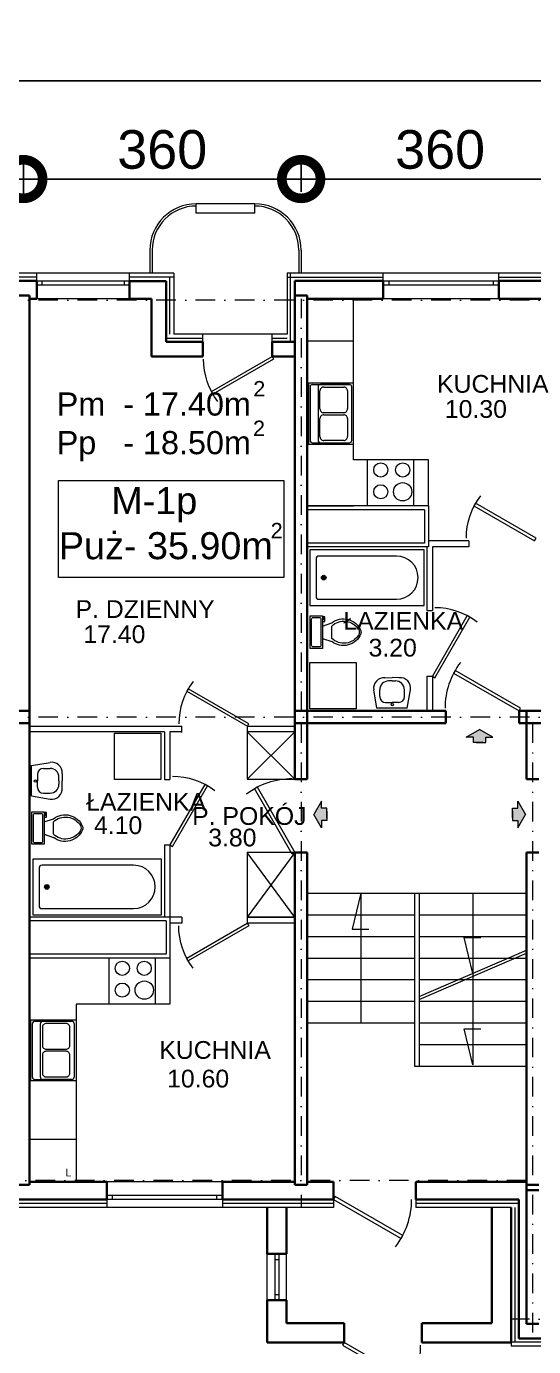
# Model space of a CAD drawing. Header units: millimetres. Extents: x 2834 to 13053, y -2252 to 4789.
# Drawn here: x 5940 to 6597, y -1078 to 632 of the extents above; entities that cross this region are included whole.
import ezdxf

# ---------------------------------------------------------------- set-up
doc = ezdxf.new("R2010")
doc.units = ezdxf.units.MM
doc.header["$MEASUREMENT"] = 0
doc.header["$PDMODE"] = 2
doc.linetypes.add('DASHDOTX2', pattern=[50.8, 25.4, -12.7, 0, -12.7])
doc.layers.get('0').update_dxf_attribs({"lineweight": 5})
for name, color, linetype, lineweight in [('Ocieplenie', 6, 'Continuous', 5), ('Okna c.', 7, 'Continuous', 5), ('OPIS', 7, 'Continuous', 5), ('Osie', 1, 'DASHDOTX2', 5), ('Piony', 1, 'Continuous', 20), ('Scianki', 34, 'Continuous', 20), ('Urządzenia', 160, 'Continuous', 5), ('Wymiary', 102, 'Continuous', 5), ('Ściany k.', 7, 'Continuous', 35)]:
    doc.layers.add(name, color=color, linetype=linetype, lineweight=lineweight)
doc.layers.add('Opis1', color=7, linetype='Continuous')
doc.styles.get("Standard").update_dxf_attribs({"font": 'ARIAL.TTF'})
doc.linetypes.add('BATTING', pattern='A,0.00254,-2.54,[134,ltypeshp.shx,S=2.54,R=0,X=-2.54,Y=0],-5.08,[134,ltypeshp.shx,S=2.54,R=180,X=2.54,Y=0],-2.54', length=10.16254)
doc.dimstyles.new('ISO-25', dxfattribs={"dimscale": 20, "dimtxt": 2.5, "dimasz": 5, "dimexe": 1.25, "dimexo": 0.625, "dimtad": 1, "dimtxsty": 'Standard', "dimblk": 'DOTSMALL', "dimcen": 2.5, "dimadec": 0, "dimazin": 0, "dimtfac": 1, "dimtmove": 0, "dimatfit": 3, "dimfxl": 0, "dimarcsym": 0})

# ---------------------------------------------------------------- blocks, each defined once
blk = doc.blocks.new('_DotSmall')
at = {"color": 0, "const_width": 0.5}
blk.add_lwpolyline([(-0.0625, 0, 1), (0.0625, 0, 1)], format="xyb", close=True, dxfattribs=at)
blk = doc.blocks.new('*D81')
at = {"layer": 'Defpoints', "color": 0}
for p in [(7457.2, 561.6), (3035.2, 514.8), (7457.2, 514.8)]:
    blk.add_point(p, dxfattribs=at)
at = {"layer": 'Wymiary', "color": 0, "lineweight": -2}
for p, q in [((3035.2, 527.3), (3035.2, 586.6)), ((7457.2, 527.3), (7457.2, 586.6)), ((3035.2, 561.6), (7457.2, 561.6))]:
    blk.add_line(p, q, dxfattribs=at)
at = {"layer": 'Wymiary', "color": 0, "lineweight": -2, "xscale": 100, "yscale": 100, "zscale": 100, "rotation": 180}
blk.add_blockref('_DotSmall', (3035.2, 561.6), dxfattribs=at)
at = {"layer": 'Wymiary', "color": 0, "lineweight": -2, "xscale": 100, "yscale": 100, "zscale": 100}
blk.add_blockref('_DotSmall', (7457.2, 561.6), dxfattribs=at)
at = {"layer": 'Wymiary', "color": 0, "insert": (5246.2, 599.2), "char_height": 50, "attachment_point": 5}
blk.add_mtext('4422', dxfattribs=at)
blk = doc.blocks.new('*D76')
at = {"layer": 'Defpoints', "color": 0}
for p in [(6296.2, 434.3), (5936.2, 402), (6296.2, 405.4)]:
    blk.add_point(p, dxfattribs=at)
at = {"layer": 'Wymiary', "color": 0, "lineweight": -2}
for p, q in [((5936.2, 414.5), (5936.2, 459.3)), ((6296.2, 417.9), (6296.2, 459.3)), ((5936.2, 434.3), (6296.2, 434.3))]:
    blk.add_line(p, q, dxfattribs=at)
at = {"layer": 'Wymiary', "color": 0, "lineweight": -2, "xscale": 100, "yscale": 100, "zscale": 100, "rotation": 180}
blk.add_blockref('_DotSmall', (5936.2, 434.3), dxfattribs=at)
at = {"layer": 'Wymiary', "color": 0, "lineweight": -2, "xscale": 100, "yscale": 100, "zscale": 100}
blk.add_blockref('_DotSmall', (6296.2, 434.3), dxfattribs=at)
at = {"layer": 'Wymiary', "color": 0, "insert": (6116.2, 472.3), "char_height": 50, "attachment_point": 5}
blk.add_mtext('360', dxfattribs=at)
blk = doc.blocks.new('Toilet - top')
for p, q in [((-10, -8.5), (-8, -8.5)), ((-10, -9.5), (-10, -8.5)), ((-8, -8.5), (-8, -8)), ((-7, -8), (-7, -9.5)), ((-4, -8), (-6, -14)), ((4, -8), (6, -14)), ((9.5, -6), (9.5, -2)), ((-7, -9.5), (-10, -9.5)), ((4, -14), (-4, -14))]:
    blk.add_line(p, q)
blk.add_lwpolyline([(10.5, -8), (10.5, 0), (-10.5, 0), (-10.5, -8)], close=True)
for points in [[(-9.5, -2), (-9.5, -6)], [(8.5, -1), (-8.5, -1)], [(-8.5, -7), (8.5, -7)]]:
    blk.add_lwpolyline(points)
for centre, radius, start, end in [((-8.62, -1.88), 0.884, 81.8699, 188.1301), ((-8.62, -6.12), 0.884, 171.8699, 278.1301), ((8.62, -1.88), 0.884, 351.8699, 98.1301), ((8.62, -6.12), 0.884, 261.8699, 8.1301), ((3.52, -21.58), 12.17, 141.46911, 247.97143), ((4.2, -21.82), 11.33, 136.36773, 238.94682), ((-3.52, -21.58), 12.17, 292.02843, 38.53071), ((-4.2, -21.82), 11.33, 301.05301, 43.63209), ((0, -27.88), 4, 245.73182, 294.26817), ((0, -29), 4, 254.86053, 285.13947)]:
    blk.add_arc(centre, radius, start, end)
blk = doc.blocks.new('*D75')
at = {"layer": 'Defpoints', "color": 0}
for p in [(5936.2, 434.3), (5576.2, 403.7), (5936.2, 402)]:
    blk.add_point(p, dxfattribs=at)
at = {"layer": 'Wymiary', "color": 0, "lineweight": -2}
for p, q in [((5576.2, 416.2), (5576.2, 459.3)), ((5936.2, 414.5), (5936.2, 459.3)), ((5576.2, 434.3), (5936.2, 434.3))]:
    blk.add_line(p, q, dxfattribs=at)
at = {"layer": 'Wymiary', "color": 0, "lineweight": -2, "xscale": 100, "yscale": 100, "zscale": 100, "rotation": 180}
blk.add_blockref('_DotSmall', (5576.2, 434.3), dxfattribs=at)
at = {"layer": 'Wymiary', "color": 0, "lineweight": -2, "xscale": 100, "yscale": 100, "zscale": 100}
blk.add_blockref('_DotSmall', (5936.2, 434.3), dxfattribs=at)
at = {"layer": 'Wymiary', "color": 0, "insert": (5756.2, 472.3), "char_height": 50, "attachment_point": 5}
blk.add_mtext('360', dxfattribs=at)
blk = doc.blocks.new('Door - Right Hung 36 in.')
blk.add_lwpolyline([(-0.75, -1.3), (0, 0), (-31.18, 18), (-31.93, 16.7)], close=True)
blk.add_arc((0, 0), 36, 142.68987, 180)
blk = doc.blocks.new('*D77')
at = {"layer": 'Defpoints', "color": 0}
for p in [(6656.2, 434.3), (6296.2, 405.4), (6656.2, 398.5)]:
    blk.add_point(p, dxfattribs=at)
at = {"layer": 'Wymiary', "color": 0, "lineweight": -2}
for p, q in [((6296.2, 417.9), (6296.2, 459.3)), ((6656.2, 411), (6656.2, 459.3)), ((6296.2, 434.3), (6656.2, 434.3))]:
    blk.add_line(p, q, dxfattribs=at)
at = {"layer": 'Wymiary', "color": 0, "lineweight": -2, "xscale": 100, "yscale": 100, "zscale": 100, "rotation": 180}
blk.add_blockref('_DotSmall', (6296.2, 434.3), dxfattribs=at)
at = {"layer": 'Wymiary', "color": 0, "lineweight": -2, "xscale": 100, "yscale": 100, "zscale": 100}
blk.add_blockref('_DotSmall', (6656.2, 434.3), dxfattribs=at)
at = {"layer": 'Wymiary', "color": 0, "insert": (6476.2, 472.3), "char_height": 50, "attachment_point": 5}
blk.add_mtext('360', dxfattribs=at)

msp = doc.modelspace()

# ---------------------------------------------------------------- hatches: boundary and pattern name
at = {"layer": 'Urządzenia'}
for points in [[(6510.036, -288.809), (6519.387, -288.809), (6519.387, -295.676), (6531.777, -295.676), (6535.291, -295.676), (6535.291, -288.809), (6544.641, -288.809), (6527.339, -278.93)], [(6312.805, -388.737), (6322.685, -406.04), (6322.685, -396.689), (6329.551, -396.689), (6329.551, -384.299), (6329.551, -380.785), (6322.685, -380.785), (6322.685, -371.435)], [(6576.999, -371.435), (6576.999, -380.785), (6570.132, -380.785), (6570.132, -393.175), (6570.132, -396.689), (6576.999, -396.689), (6576.999, -406.04), (6586.879, -388.737)]]:
    msp.add_hatch(color=256, dxfattribs=at).paths.add_polyline_path(points)

# ---------------------------------------------------------------- linework, layer by layer
at = {"layer": 'Ocieplenie'}
for p, q in [((5953.875, 312.285), (5918.457, 312.285)), ((5953.875, 301.962), (5953.875, 312.285)), ((6131.166, 312.285), (6073.875, 312.285)), ((6073.875, 301.962), (6073.875, 312.285)), ((6131.166, 312.285), (6131.166, 233.285)), ((6402.458, 312.285), (6278.166, 312.285)), ((6278.166, 312.285), (6278.166, 233.285)), ((6402.458, 302.285), (6402.458, 312.285)), ((6552.458, 302.285), (6552.458, 312.285)), ((6724.167, 312.285), (6552.458, 312.285)), ((6168.583, 233.285), (6131.166, 233.285)), ((6168.583, 223.285), (6168.583, 233.285)), ((6258.583, 223.285), (6258.583, 233.285)), ((6278.166, 233.285), (6258.583, 233.285)), ((6304.166, -864.715), (6304.166, -864.715)), ((6044.227, -887.392), (6044.227, -897.715)), ((6194.227, -887.715), (6194.227, -897.715)), ((6338.195, -887.392), (6338.195, -897.715)), ((6444.99, -887.392), (6444.813, -897.715)), ((6044.227, -897.715), (5841.164, -897.715)), ((6338.195, -897.715), (6194.227, -897.715)), ((6568.166, -897.715), (6444.813, -897.715)), ((6568.166, -897.715), (6568.166, -1077.715)), ((6669.227, -1077.715), (6568.166, -1077.715))]:
    msp.add_line(p, q, dxfattribs=at)
at = {"layer": 'Ocieplenie', "linetype": 'BATTING', "ltscale": 0.5}
for p, q in [((6282.03, 312.285), (6282.03, 223.285)), ((5953.875, 307.055), (5918.457, 307.055)), ((6131.166, 307.055), (6073.875, 307.055)), ((6125.776, 307.055), (6125.776, 233.285)), ((6402.458, 306.62), (6278.166, 306.62)), ((6724.167, 306.62), (6552.458, 306.62)), ((6168.583, 227.62), (6121.166, 227.62)), ((6278.166, 227.62), (6258.583, 227.62)), ((6044.227, -892.715), (5841.164, -892.715)), ((6338.118, -892.715), (6194.227, -892.715)), ((6578.166, -892.715), (6444.899, -892.715)), ((6573.166, -897.715), (6573.166, -1072.456)), ((6669.227, -1072.456), (6568.166, -1072.456))]:
    msp.add_line(p, q, dxfattribs=at)
at = {"layer": 'Okna c.'}
for p, q in [((6160.166, 390.285), (6160.166, 402.285)), ((6236.166, 402.285), (6160.166, 402.285)), ((6236.166, 390.285), (6236.166, 402.285)), ((6236.166, 390.285), (6160.166, 390.285)), ((6100.166, 342.285), (6100.166, 312.285)), ((6103.166, 342.285), (6103.166, 312.285)), ((6293.166, 342.285), (6293.166, 312.285)), ((6296.166, 342.285), (6296.166, 312.285)), ((6073.875, 312.285), (5953.875, 312.285)), ((6071.166, 312.285), (6071.166, 312.285)), ((6296.166, 312.285), (6296.166, 312.285)), ((6552.458, 312.285), (6402.458, 312.285)), ((6073.875, 301.962), (5953.875, 301.962)), ((6073.875, 296.962), (5953.875, 296.962)), ((5960.238, 301.962), (5960.238, 296.962)), ((5960.238, 301.962), (5960.238, 296.962)), ((6066.795, 301.962), (6066.795, 296.962)), ((6066.795, 301.962), (6066.795, 296.962)), ((6552.458, 301.962), (6402.458, 301.962)), ((6552.458, 296.962), (6402.458, 296.962)), ((6409.881, 301.962), (6409.881, 296.962)), ((6409.881, 301.962), (6409.881, 296.962)), ((6545.034, 301.962), (6545.034, 296.962)), ((6073.875, 279.285), (5953.875, 279.285)), ((6552.458, 279.285), (6402.458, 279.285)), ((6258.583, 233.285), (6168.583, 233.285)), ((6304.166, 10.785), (6364.166, 10.785)), ((6304.166, -490.715), (6449.166, -490.715)), ((6373.666, -490.715), (6362.213, -537.379)), ((6373.666, -490.715), (6373.666, -658.715)), ((6443.166, -490.715), (6443.166, -714.715)), ((6449.166, -490.715), (6449.166, -714.715)), ((6449.166, -490.715), (6588.166, -490.715)), ((6518.666, -490.715), (6518.666, -594.715)), ((6304.166, -518.715), (6443.166, -518.715)), ((6449.166, -518.715), (6588.166, -518.715)), ((6304.166, -546.715), (6443.166, -546.715)), ((6362.213, -537.379), (6383.935, -537.379)), ((6449.166, -546.715), (6588.166, -546.715)), ((6518.666, -594.715), (6507.213, -548.051)), ((6507.213, -548.051), (6528.935, -548.051)), ((6304.166, -574.715), (6443.166, -574.715)), ((6449.166, -624.715), (6588.166, -564.715)), ((6449.166, -628.465), (6588.166, -568.465)), ((6449.166, -574.715), (6588.166, -574.715)), ((6518.666, -594.715), (6518.666, -713.114)), ((6304.166, -602.715), (6443.166, -602.715)), ((6449.166, -602.715), (6588.166, -602.715)), ((6304.166, -630.715), (6443.166, -630.715)), ((6449.166, -630.715), (6588.166, -630.715)), ((6304.166, -658.715), (6443.166, -658.715)), ((6449.166, -658.715), (6588.166, -658.715)), ((6518.666, -713.114), (6507.213, -666.45)), ((6507.213, -666.45), (6528.935, -666.45)), ((6449.166, -686.715), (6588.166, -686.715)), ((6443.166, -714.715), (6588.166, -714.715)), ((6239.227, -864.715), (6044.227, -864.715)), ((6194.227, -882.392), (6044.227, -882.392)), ((6194.227, -887.392), (6044.227, -887.392)), ((6051.651, -887.392), (6051.651, -882.392)), ((6051.651, -887.392), (6051.651, -882.392)), ((6186.804, -887.392), (6186.804, -882.392)), ((6186.804, -887.392), (6186.804, -882.392)), ((6338.118, -887.392), (6338.118, -882.392)), ((6194.227, -897.715), (6044.227, -897.715)), ((6252.166, -1017.805), (6252.166, -957.805)), ((6262.489, -1017.805), (6262.489, -957.805)), ((6262.489, -965.228), (6267.489, -965.228)), ((6262.489, -965.228), (6267.489, -965.228)), ((6267.489, -1017.805), (6267.489, -957.805)), ((6277.166, -1017.805), (6277.166, -957.805)), ((6262.489, -1010.381), (6267.489, -1010.381)), ((6262.489, -1010.381), (6267.489, -1010.381))]:
    msp.add_line(p, q, dxfattribs=at)
for centre, radius, start, end in [((6160.166, 342.285), 60, 90, 180), ((6160.166, 342.285), 57, 90, 180), ((6236.166, 342.285), 60, 0, 90), ((6236.166, 342.285), 57, 0, 90)]:
    msp.add_arc(centre, radius, start, end, dxfattribs=at)
at = {"layer": 'Osie'}
for p, q in [((7457.166, 277.285), (4733.629, 277.285)), ((6296.166, 279.285), (6296.166, -254.715)), ((7457.166, -262.715), (4817.892, -262.715)), ((6296.166, -270.715), (6296.166, -897.715)), ((6596.166, -270.715), (6596.166, -1077.715)), ((6588.166, -862.715), (5388.166, -862.715)), ((7457.166, -1042.715), (6568.166, -1042.715))]:
    msp.add_line(p, q, dxfattribs=at)
at = {"layer": 'Piony'}
for p, q in [((6461.012, 10.785), (6304.166, 10.785)), ((6456.012, 5.785), (6304.166, 5.785)), ((6456.012, 5.785), (6456.012, -37.215)), ((6461.012, 10.785), (6461.012, -42.215)), ((6456.012, -37.215), (6304.166, -37.215)), ((6461.012, -42.215), (6304.166, -42.215)), ((6126.166, -521.715), (5944.166, -521.715)), ((6121.166, -526.715), (5944.166, -526.715)), ((6121.166, -526.715), (6121.166, -569.715)), ((6126.166, -521.715), (6126.166, -574.715)), ((6121.166, -569.715), (5944.166, -569.715)), ((6126.166, -574.715), (5944.166, -574.715))]:
    msp.add_line(p, q, dxfattribs=at)
at = {"layer": 'Scianki'}
for p, q in [((6459.166, -42.215), (6459.166, -124.73)), ((6513.597, -34.215), (6461.012, -34.215)), ((6466.166, -42.215), (6466.166, -124.73)), ((6513.597, -42.215), (6466.166, -42.215)), ((6513.597, -34.215), (6513.597, -42.215)), ((6459.166, -124.73), (6466.166, -124.73)), ((6459.166, -209.73), (6466.166, -209.73)), ((6459.166, -209.73), (6459.166, -254.715)), ((6466.166, -209.73), (6466.166, -254.715)), ((6141.538, -274.715), (5944.166, -274.715)), ((6119.166, -281.715), (5944.166, -281.715)), ((6119.166, -281.715), (6119.166, -343.324)), ((6126.166, -281.715), (6126.166, -343.324)), ((6141.538, -281.715), (6126.166, -281.715)), ((6141.538, -282.601), (6141.538, -274.601)), ((6226.538, -282.601), (6226.538, -274.601)), ((6288.166, -274.715), (6226.538, -274.715)), ((6288.166, -281.715), (6226.538, -281.715)), ((6119.166, -343.324), (6126.166, -343.324)), ((6119.166, -428.324), (6126.166, -428.324)), ((6119.166, -428.324), (6119.166, -521.715)), ((6126.166, -428.324), (6126.166, -521.715)), ((6141.379, -521.715), (6126.166, -521.715)), ((6141.379, -529.715), (6126.166, -529.715)), ((6141.379, -521.715), (6141.379, -529.715)), ((6288.166, -521.715), (6226.379, -521.715)), ((6226.379, -521.715), (6226.379, -529.715)), ((6288.166, -529.715), (6226.379, -529.715))]:
    msp.add_line(p, q, dxfattribs=at)
at = {"layer": 'Urządzenia'}
for p, q in [((6364.166, 70.785), (6364.166, 279.285)), ((6364.166, 224.285), (6304.166, 224.285)), ((6364.166, 170.08), (6304.694, 170.08)), ((6305.685, 170.08), (6305.685, 90.785)), ((6307.668, 165.125), (6307.668, 95.741)), ((6310.641, 168.098), (6358.713, 168.098)), ((6318.075, 165.125), (6318.075, 95.741)), ((6320.553, 136.628), (6320.553, 159.921)), ((6358.713, 168.098), (6321.049, 168.098)), ((6325.509, 164.877), (6351.28, 164.877)), ((6356.236, 159.921), (6356.236, 136.628)), ((6361.687, 95.741), (6361.687, 165.125)), ((6364.166, 90.785), (6364.166, 170.08)), ((6320.553, 100.681), (6320.553, 123.974)), ((6351.28, 131.672), (6325.509, 131.672)), ((6325.509, 128.93), (6351.28, 128.93)), ((6356.236, 123.974), (6356.236, 100.681)), ((6304.694, 90.785), (6364.166, 90.785)), ((6310.641, 92.768), (6358.713, 92.768)), ((6351.28, 95.725), (6325.509, 95.725)), ((6461.012, 70.785), (6364.166, 70.785)), ((6382.012, 10.785), (6382.012, 70.785)), ((6442.012, 10.785), (6442.012, 70.785)), ((6461.012, 10.785), (6461.012, 70.785)), ((6323.445, -82.015), (6327.445, -82.015)), ((6325.445, -84.015), (6325.445, -80.015)), ((6404.781, -211.765), (6413.917, -211.569)), ((6413.934, -215.851), (6409.411, -215.87)), ((6423.054, -211.691), (6413.917, -211.569)), ((6413.934, -215.851), (6418.457, -215.833)), ((6394.419, -251.291), (6390.258, -227.468)), ((6397.974, -236.077), (6397.938, -227.437)), ((6430.06, -235.946), (6430.024, -227.306)), ((6433.712, -251.291), (6437.704, -227.275)), ((6433.712, -251.291), (6394.419, -251.291)), ((6405.685, -243.725), (6414.048, -243.691)), ((6422.411, -243.657), (6414.048, -243.691)), ((6288.166, -281.715), (6226.379, -343.018)), ((6288.166, -343.018), (6226.379, -281.715)), ((6510.036, -288.809), (6527.339, -278.93)), ((6519.387, -288.809), (6510.036, -288.809)), ((6519.387, -295.676), (6519.387, -288.809)), ((6544.641, -288.809), (6527.339, -278.93)), ((6535.291, -295.676), (6535.291, -288.809)), ((6535.291, -288.809), (6544.641, -288.809)), ((6531.777, -295.676), (6519.387, -295.676)), ((6522.901, -295.676), (6535.291, -295.676)), ((5946.935, -325.566), (5970.758, -321.406)), ((5946.935, -364.86), (5946.935, -325.566)), ((5954.5, -336.832), (5954.535, -345.195)), ((5962.149, -329.121), (5970.789, -329.086)), ((5982.374, -345.082), (5982.356, -340.559)), ((5986.46, -335.929), (5986.657, -345.064)), ((5954.569, -353.559), (5954.535, -345.195)), ((5982.374, -345.082), (5982.393, -349.605)), ((5986.535, -354.201), (5986.657, -345.064)), ((5946.935, -364.86), (5970.951, -368.852)), ((5962.28, -361.207), (5970.92, -361.172)), ((6322.685, -371.435), (6312.805, -388.737)), ((6322.685, -380.785), (6322.685, -371.435)), ((6576.999, -371.435), (6586.879, -388.737)), ((6576.999, -380.785), (6576.999, -371.435)), ((6322.685, -406.04), (6312.805, -388.737)), ((6329.551, -380.785), (6322.685, -380.785)), ((6329.551, -393.175), (6329.551, -380.785)), ((6329.551, -384.299), (6329.551, -396.689)), ((6570.132, -393.175), (6570.132, -380.785)), ((6570.132, -380.785), (6576.999, -380.785)), ((6570.132, -384.299), (6570.132, -396.689)), ((6576.999, -406.04), (6586.879, -388.737)), ((6329.551, -396.689), (6322.685, -396.689)), ((6322.685, -396.689), (6322.685, -406.04)), ((6570.132, -396.689), (6576.999, -396.689)), ((6576.999, -396.689), (6576.999, -406.04)), ((6288.166, -521.715), (6226.379, -438.018)), ((6288.166, -438.018), (6226.379, -521.715)), ((5964.628, -482.614), (5968.628, -482.614)), ((5966.628, -484.614), (5966.628, -480.614)), ((6047.166, -574.715), (6047.166, -634.715)), ((6107.166, -574.715), (6107.166, -634.715)), ((6126.166, -574.715), (6126.166, -634.715)), ((6126.166, -634.715), (6004.45, -634.715)), ((6004.45, -634.715), (6004.45, -864.715)), ((5944.979, -654.715), (6004.45, -654.715)), ((5944.979, -734.01), (5944.979, -654.715)), ((5945.97, -734.01), (5945.97, -654.715)), ((5947.952, -729.054), (5947.952, -659.671)), ((5950.926, -656.698), (5998.998, -656.698)), ((5958.36, -729.054), (5958.36, -659.671)), ((5960.838, -664.611), (5960.838, -687.904)), ((5991.565, -659.655), (5965.793, -659.655)), ((5996.52, -687.904), (5996.52, -664.611)), ((6001.971, -659.671), (6001.971, -729.054)), ((6004.45, -654.715), (6004.45, -734.01)), ((5960.838, -700.557), (5960.838, -723.85)), ((5965.793, -692.86), (5991.565, -692.86)), ((5991.565, -695.602), (5965.793, -695.602)), ((5996.52, -723.85), (5996.52, -700.557)), ((6004.45, -734.01), (5944.979, -734.01)), ((5950.926, -732.028), (5998.998, -732.028)), ((5998.998, -732.028), (5961.333, -732.028)), ((5965.793, -728.807), (5991.565, -728.807)), ((6004.45, -809.811), (5944.45, -809.811))]:
    msp.add_line(p, q, dxfattribs=at)
for points in [[(5981.885, 43.71), (6273.866, 43.71), (6273.866, -81.938), (5981.885, -81.938)], [(6307.445, -46.015), (6307.445, -118.015), (6455.708, -118.015), (6455.708, -46.015)], [(6367.643, -251.978), (6307.643, -251.978), (6307.643, -191.978), (6367.643, -191.978)], [(6114.291, -343.688), (6054.291, -343.688), (6054.291, -283.688), (6114.291, -283.688)], [(6288.166, -281.715), (6226.379, -281.715), (6226.379, -343.018), (6288.166, -343.018)], [(6288.166, -438.018), (6226.379, -438.018), (6226.379, -521.715), (6288.166, -521.715)], [(5948.628, -446.614), (5948.628, -518.614), (6115.144, -518.614), (6115.144, -446.614)]]:
    msp.add_lwpolyline(points, close=True, dxfattribs=at)
for points in [[(6315.445, -58.015), (6315.445, -106.015)], [(6419.708, -54.015), (6319.445, -54.015)], [(6319.445, -110.015), (6419.708, -110.015)], [(5956.628, -458.614), (5956.628, -506.614)], [(6079.144, -454.614), (5960.628, -454.614)], [(5960.628, -510.614), (6079.144, -510.614)]]:
    msp.add_lwpolyline(points, dxfattribs=at)
for centre, radius in [((6399.31, 57.459), 9.153), ((6427.74, 57.459), 9.153), ((6399.31, 29.201), 9.153), ((6427.74, 29.201), 11.853), ((6325.445, -82.015), 3), ((6325.445, -82.015), 2), ((6414.336, -246.468), 1.634), ((5951.757, -345.484), 1.634), ((5966.628, -482.614), 3), ((5966.628, -482.614), 2), ((6064.464, -588.041), 9.153), ((6092.895, -588.041), 9.153), ((6064.464, -616.299), 9.153), ((6092.895, -616.299), 11.853)]:
    msp.add_circle(centre, radius, dxfattribs=at)
for centre, radius, start, end in [((6310.641, 165.125), 2.974, 89.995911, 179.99909), ((6321.049, 165.125), 2.973, 90.003744, 180.002744), ((6325.509, 159.921), 4.956, 89.995848, 180), ((6351.28, 159.921), 4.956, 0, 90.004152), ((6358.713, 165.125), 2.973, 359.997256, 89.996256), ((6325.509, 136.628), 4.956, 179.999148, 270.001732), ((6325.509, 123.974), 4.956, 89.998251, 179.99867), ((6351.28, 136.628), 4.955, 269.995824, 0), ((6351.28, 123.974), 4.956, 0, 90.004152), ((6310.641, 95.741), 2.974, 180.00091, 270.004089), ((6321.049, 95.741), 2.974, 180.00091, 269.994144), ((6325.509, 100.681), 4.956, 179.999148, 270.001732), ((6351.28, 100.681), 4.955, 269.995824, 0), ((6358.713, 95.741), 2.974, 270.003734, 359.999083), ((6318.945, -57.515), 3.536, 81.8699, 188.1301), ((6419.708, -82.015), 28, 270, 90), ((6318.945, -106.515), 3.536, 171.8699, 278.1301), ((6403.436, -225.088), 13.391, 84.232869, 190.238333), ((6409.458, -227.39), 11.52, 90.233878, 180.233878), ((6418.504, -227.353), 11.52, 0.233878, 90.233878), ((6424.508, -225.002), 13.391, 350.229424, 96.234888), ((6405.654, -236.045), 7.68, 180.233878, 270.233878), ((6422.38, -235.977), 7.68, 270.233878, 0.233878), ((5973.138, -334.583), 13.391, 354.232869, 100.238333), ((5962.18, -336.801), 7.68, 90.233878, 180.233878), ((5970.836, -340.606), 11.52, 0.233878, 90.233878), ((5962.249, -353.527), 7.68, 180.233878, 270.233878), ((5970.873, -349.652), 11.52, 270.233878, 0.233878), ((5973.224, -355.655), 13.391, 260.229424, 6.234888), ((5960.128, -458.114), 3.536, 81.8699, 188.1301), ((6079.144, -482.614), 28, 270, 90), ((5960.128, -507.114), 3.536, 171.8699, 278.1301), ((5950.926, -659.671), 2.974, 89.995911, 179.99909), ((5961.333, -659.671), 2.974, 90.005856, 179.99909), ((5965.793, -664.611), 4.956, 89.998268, 180.000852), ((5991.565, -664.611), 4.955, 0, 90.004176), ((5998.998, -659.671), 2.974, 0.000917, 89.996266), ((5965.793, -687.904), 4.956, 180.00133, 270.001749), ((5965.793, -700.557), 4.956, 89.998268, 180.000852), ((5991.565, -687.904), 4.956, 269.995848, 0), ((5991.565, -700.557), 4.955, 0, 90.004176), ((5950.926, -729.054), 2.974, 180.00091, 270.004089), ((5961.334, -729.054), 2.973, 179.997256, 269.996256), ((5965.793, -723.85), 4.956, 180, 270.004152), ((5991.565, -723.85), 4.956, 269.995848, 0), ((5998.998, -729.054), 2.973, 270.003744, 0.002744)]:
    msp.add_arc(centre, radius, start, end, dxfattribs=at)
at = {"layer": 'Ściany k.'}
for p, q in [((5953.875, 302.285), (5918.457, 302.285)), ((5953.875, 301.962), (5953.875, 279.285)), ((6121.166, 301.962), (6073.875, 301.962)), ((6073.875, 301.962), (6073.875, 279.285)), ((6121.166, 301.962), (6121.166, 223.285)), ((6288.166, 302.285), (6288.166, -270.715)), ((6402.458, 302.285), (6288.166, 302.285)), ((6402.458, 302.285), (6402.458, 279.285)), ((6552.458, 302.285), (6552.458, 279.285)), ((6724.167, 302.285), (6552.458, 302.285)), ((5944.166, 283.285), (5928.166, 283.285)), ((5944.166, 279.285), (5944.166, 283.285)), ((5944.166, 279.285), (5944.166, -864.715)), ((5953.875, 279.285), (5944.166, 279.285)), ((6102.166, 279.285), (6073.875, 279.285)), ((6102.166, 279.285), (6102.166, 204.285)), ((6304.166, 283.285), (6288.166, 283.285)), ((6304.166, 279.285), (6304.166, 283.285)), ((6304.166, 279.285), (6304.166, -270.715)), ((6402.458, 279.285), (6304.166, 279.285)), ((6648.166, 279.285), (6552.458, 279.285)), ((6168.583, 223.285), (6121.166, 223.285)), ((6168.583, 223.285), (6168.583, 204.285)), ((6258.583, 223.285), (6258.583, 204.285)), ((6288.166, 223.285), (6258.583, 223.285)), ((6168.583, 204.285), (6102.166, 204.285)), ((6288.166, 204.285), (6258.583, 204.285)), ((5944.166, -254.715), (5928.166, -254.715)), ((6483.484, -254.715), (6288.166, -254.715)), ((6483.484, -254.715), (6483.484, -270.715)), ((6578.484, -254.715), (6578.484, -270.715)), ((6648.166, -254.715), (6578.484, -254.715)), ((6588.166, -254.715), (6588.166, -343.018)), ((5944.166, -270.715), (5928.166, -270.715)), ((6288.166, -270.715), (6288.166, -343.018)), ((6483.484, -270.715), (6288.166, -270.715)), ((6304.166, -270.715), (6304.166, -343.018)), ((6588.166, -270.715), (6578.484, -270.715)), ((6948.166, -270.715), (6588.166, -270.715)), ((6288.166, -343.018), (6304.166, -343.018)), ((6588.166, -343.018), (6604.166, -343.018)), ((6288.166, -438.018), (6288.166, -864.715)), ((6288.166, -438.018), (6304.166, -438.018)), ((6304.166, -438.018), (6304.166, -864.715)), ((6588.166, -438.018), (6588.166, -1048.715)), ((6588.166, -438.018), (6604.166, -438.018)), ((5928.166, -868.715), (5944.166, -868.715)), ((5944.166, -868.715), (5944.166, -864.715)), ((6044.227, -864.715), (5944.166, -864.715)), ((6044.227, -887.715), (6044.227, -864.715)), ((6194.227, -887.715), (6194.227, -864.715)), ((6288.166, -864.715), (6194.227, -864.715)), ((6288.166, -868.715), (6288.166, -864.715)), ((6304.166, -868.715), (6288.166, -868.715)), ((6304.166, -864.715), (6304.166, -868.715)), ((6338.118, -864.715), (6304.166, -864.715)), ((6338.118, -864.715), (6338.118, -887.715)), ((6444.99, -864.715), (6444.99, -887.715)), ((6588.166, -864.715), (6444.99, -864.715)), ((6604.166, -868.715), (6588.166, -868.715)), ((6044.227, -887.715), (5841.164, -887.715)), ((6338.118, -887.715), (6194.227, -887.715)), ((6444.99, -887.715), (6578.166, -887.715)), ((6578.166, -887.715), (6578.166, -1067.512)), ((6604.166, -875.406), (6588.166, -875.406)), ((6252.166, -897.715), (6252.166, -957.805)), ((6277.166, -897.715), (6277.166, -957.805)), ((6543.166, -897.715), (6543.166, -1047.715)), ((6568.166, -897.715), (6568.166, -1072.715)), ((6277.166, -957.805), (6252.166, -957.805)), ((6252.166, -1017.805), (6277.166, -1017.805)), ((6252.166, -1017.805), (6252.166, -1072.715)), ((6277.166, -1017.805), (6277.166, -1047.715)), ((6351.915, -1047.715), (6277.166, -1047.715)), ((6351.915, -1047.715), (6351.915, -1072.715)), ((6543.166, -1047.715), (6452.452, -1047.715)), ((6452.452, -1047.715), (6452.452, -1072.715)), ((6604.166, -1048.715), (6588.166, -1048.715)), ((6351.915, -1072.715), (6252.166, -1072.715)), ((6568.166, -1072.715), (6452.452, -1072.715)), ((6669.227, -1067.392), (6578.166, -1067.512))]:
    msp.add_line(p, q, dxfattribs=at)

# ---------------------------------------------------------------- block references
for p, xscale, yscale, zscale, rotation in [((6260.472, 201.013), -2.518592, 2.518592, 2.518592, 180), ((6469.438, -211.619), 2.518592, 2.518592, 2.518592, 270), ((6129.438, -430.213), 2.518592, 2.518592, 2.518592, 270), ((6284.632, -440.058), -2.72007936, 2.72007936, 2.72007936, 90), ((6228.268, -532.987), -2.518592, 2.518592, 2.518592, 180), ((6338.195, -887.392), 2.809489376, 2.809489376, 2.809489376, 180), ((6349.808, -1076.365), 2.809489376, 2.809489376, 2.809489376, 180)]:
    msp.add_blockref('Door - Right Hung 36 in.', p, dxfattribs=dict(xscale=xscale, yscale=yscale, zscale=zscale, rotation=rotation))
for p, xscale, yscale, zscale in [((6600.486, -30.943), 2.518592, 2.518592, 2.518592), ((6580.524, -251.181), 2.72007936, 2.72007936, 2.72007936), ((6228.427, -271.329), 2.518592, 2.518592, 2.518592)]:
    msp.add_blockref('Door - Right Hung 36 in.', p, dxfattribs=dict(xscale=xscale, yscale=yscale, zscale=zscale))
at = {"layer": 'Urządzenia', "xscale": -2, "yscale": 2, "zscale": 2, "rotation": 90}
for p in [(6307.756, -152.688), (5947.194, -406.438)]:
    msp.add_blockref('Toilet - top', p, dxfattribs=at)

# ---------------------------------------------------------------- texts
at = {"lineweight": 18}
for s, height, p in [('2', 20, (6234.146, 152.662)), ('2', 20, (6233.768, 101.373)), ('2', 20, (6256.683, -31.076)), ('L', 10, (5990.561, -857.62))]:
    msp.add_text(s, height=height, dxfattribs=at).set_placement(p)
at = {"layer": 'OPIS', "attachment_point": 1}
for s, insert, char_height, width in [('{\\fArial|b0|i0|c238|p34;Pm  - 17.40m\\PPp   - 18.50m}', (5979.487, 157.879), 30, 285.9913), ('{\\fArial|b0|i0|c238|p34;     M-1p\\PPuż- 35.90m}', (5982.26, 35.226), 35, 291.60529)]:
    msp.add_mtext(s, dxfattribs=dict(at, insert=insert, char_height=char_height, width=width))
at = {"layer": 'Opis1'}
for s, p in [('KUCHNIA', (6472.268, 157.495)), ('10.30', (6482.417, 124.944)), ('P. DZIENNY', (6003.799, -134.198)), ('ŁAZIENKA', (6350.761, -149.396)), ('17.40', (6013.948, -166.749)), ('3.20', (6383.536, -184.206)), ('ŁAZIENKA', (6017.634, -383.903)), ('P. POKÓJ', (6154.927, -402.292)), ('4.10', (6027.783, -414.194)), ('3.80', (6175.787, -430.161)), ('KUCHNIA', (6112.35, -705.331)), ('10.60', (6122.499, -742.401))]:
    msp.add_text(s, height=23, dxfattribs=at).set_placement(p)

# ---------------------------------------------------------------- dimensions: what is measured, and where the dimension line sits
at = {"layer": 'Wymiary'}
dim = msp.add_linear_dim(base=(7457.166, 561.611), p1=(3035.166, 514.757), p2=(7457.166, 514.757), dimstyle='ISO-25', dxfattribs=at)
dim.commit()
dim.dimension.update_dxf_attribs({"geometry": '*D81', "text_midpoint": (5246.166, 599.213)})
for base, p1, p2, picture, middle in [((5936.166, 434.294), (5576.166, 403.732), (5936.166, 402.039), '*D75', (5756.166, 472.34)), ((6296.166, 434.294), (5936.166, 402.039), (6296.166, 405.425), '*D76', (6116.166, 472.34)), ((6656.166, 434.294), (6296.166, 405.425), (6656.166, 398.478), '*D77', (6476.166, 472.34))]:
    dim = msp.add_linear_dim(base=base, p1=p1, p2=p2, dimstyle='ISO-25', override={"dimtmove": 1}, dxfattribs=at)
    dim.commit()
    dim.dimension.update_dxf_attribs({"geometry": picture, "text_midpoint": middle})

doc.saveas('drawing.dxf')
